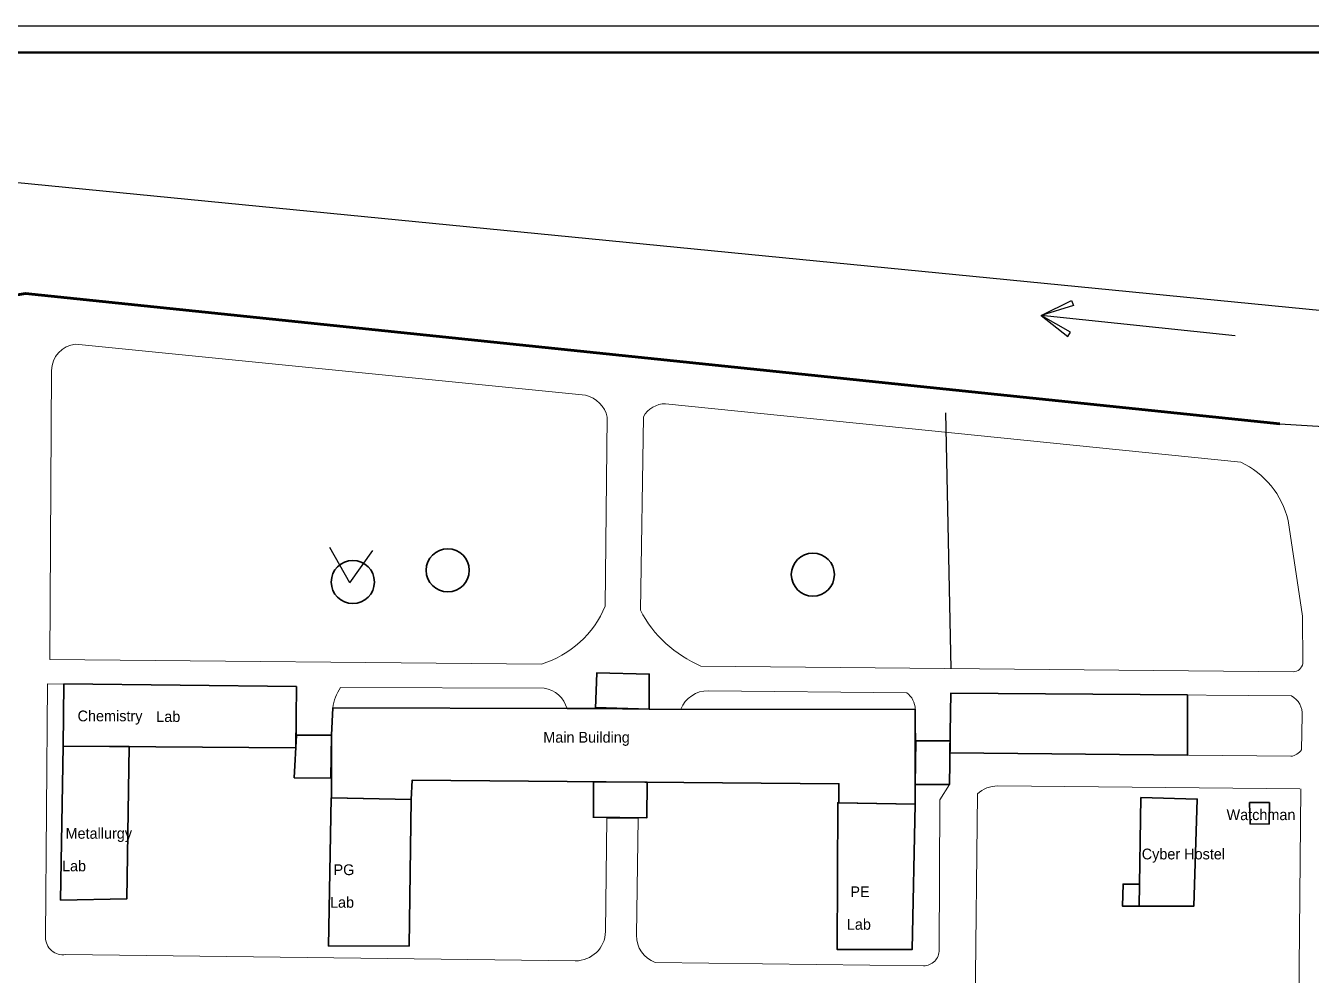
# Model space of a CAD drawing. Header units: millimetres. Extents: x -47 to 2833, y -462 to 688.
# Drawn here: x 242.2 to 480.8, y 511.7 to 687.9 of the extents above; entities that cross this region are included whole.
import ezdxf

# ---------------------------------------------------------------- set-up
doc = ezdxf.new("R2010")
doc.units = ezdxf.units.MM
doc.header["$LTSCALE"] = 0.1
doc.header["$MEASUREMENT"] = 0
doc.layers.add('BOUNDRY', color=140, linetype='Continuous', lineweight=18)
doc.layers.add('BUILT UP', color=1, linetype='Continuous', lineweight=35)
for name, color, linetype in [('H1', 254, 'Continuous'), ('TREE', 92, 'Continuous'), ('TXT', 7, 'Continuous')]:
    doc.layers.add(name, color=color, linetype=linetype)
doc.styles.get("Standard").update_dxf_attribs({"font": 'GOTHIC.TTF'})

msp = doc.modelspace()

# ---------------------------------------------------------------- linework, layer by layer
at = {"layer": 'BOUNDRY', "color": 140, "lineweight": 60}
msp.add_lwpolyline([(237.67875, 637.44008), (242.19464, 638.19386), (474.97377, 613.99256)], dxfattribs=at)
at = {"layer": 'BOUNDRY', "color": 140}
for points in [[(251.48082, 628.81222), (346.12021, 619.32581, -0.291462832), (350.15783, 615.24682), (349.78389, 580.17929, -0.222384175), (337.94585, 569.44382), (246.68587, 570.28688), (247.01069, 623.88652, -0.38263136), (251.48082, 628.81222, -0.721946232)], [(360.97417, 617.75609), (467.73906, 606.91517, -0.227875608), (476.49101, 596.10239), (479.15188, 578.30496), (479.23788, 569.5555, -0.351017948), (477.42847, 567.98863), (367.53945, 569.08037, -0.174544412), (356.29085, 579.41844), (356.85635, 615.32763, -0.274416012), (360.97417, 617.75609, -0.322265889)], [(246.23963, 565.79854), (245.88853, 518.75472, 0.46260957), (249.63516, 515.52343), (344.21681, 514.36955, 0.411674874), (349.82416, 519.79445), (350.06983, 540.86246), (355.89401, 540.86246), (355.55691, 519.10308, 0.322158788), (359.05865, 514.06961), (408.83317, 513.44854, 0.42808405), (411.73022, 516.41055), (411.8903, 544.24878), (413.64345, 547.07285), (413.75646, 555.19769), (407.43984, 555.19769), (407.30293, 561.02879, 0.227626954), (405.72398, 564.12869), (368.92231, 564.49125, 0.30938706), (363.78533, 561.04996), (357.94786, 561.04996), (357.94786, 567.58258), (348.20235, 567.80246), (347.98554, 561.20905), (342.67845, 561.17624, 0.29579383), (338.42915, 564.97037), (300.66339, 565.08344, 0.126898083), (299.23511, 561.31709), (298.97515, 556.26576), (292.4435, 556.26576), (292.4435, 565.26147), (246.23963, 565.79854)], [(413.90951, 564.05968), (477.11584, 563.54398, -0.292453441), (479.1244, 559.90364), (478.97471, 553.5465, -0.23474561), (477.01395, 552.33182), (413.71783, 552.96084), (413.90951, 564.05968)], [(478.70794, 546.28016), (422.6103, 546.81808, 0.194479038), (418.835, 545.33388), (417.96843, 466.90325), (472.47203, 465.84736, 0.361365037), (478.16876, 473.52503), (478.8664, 546.27864)]]:
    msp.add_lwpolyline(points, format="xyb", dxfattribs=at)
at = {"layer": 'BUILT UP', "color": 1}
for points in [[(292.20696, 553.90619), (249.16101, 554.22506), (249.29513, 565.76302), (292.4435, 565.26147), (292.35938, 553.90506)], [(347.98554, 561.20905), (348.20235, 567.80246), (357.94786, 567.58258), (357.94786, 561.04996), (347.99108, 561.37735)], [(457.81393, 563.70146), (457.82271, 552.52254), (413.72535, 552.96076), (413.90951, 564.05968), (457.81393, 563.70146)], [(299.23511, 561.31709), (342.67845, 561.17624), (347.98554, 561.20905), (357.94786, 561.04996), (407.30293, 561.02879), (407.28352, 543.44901), (393.12355, 543.70076), (393.12355, 547.22527), (313.93218, 547.87387), (313.76955, 544.32824), (298.95086, 544.58885), (298.97515, 556.26576), (299.23511, 561.31709)], [(292.02429, 548.30916), (292.4435, 556.26576), (298.97515, 556.26576), (298.81706, 548.26777), (292.02429, 548.30916)], [(249.16101, 554.22506), (248.68537, 525.65321), (261.00347, 525.90318), (261.42635, 554.1342), (249.16101, 554.22506)], [(407.43984, 555.19769), (413.75646, 555.19769), (413.64345, 547.07285), (407.28752, 547.07285), (407.43984, 555.19769)], [(347.45186, 541.02993), (357.49034, 540.89708), (357.54455, 547.51667), (347.58367, 547.59825), (347.58367, 541.02818)], [(313.76955, 544.32824), (313.39388, 517.12485), (298.42634, 517.10442), (298.90971, 544.58957), (313.76955, 544.32824)], [(449.16956, 544.69397), (459.62424, 544.37829), (458.97917, 524.50135), (448.85613, 524.50135), (449.16956, 544.69397)], [(393.12355, 543.70076), (407.28352, 543.44901), (406.70551, 516.44987), (392.83492, 516.44987), (392.91644, 543.70076), (407.28352, 543.44901)], [(469.34053, 543.78121), (473.01683, 543.74475), (472.9747, 539.7521), (469.43671, 539.78944), (469.34053, 543.78121)], [(448.85613, 524.50135), (445.78167, 524.50786), (445.88812, 528.60786), (448.92009, 528.62231), (448.85613, 524.50135), (445.78167, 524.50786)]]:
    msp.add_lwpolyline(points, dxfattribs=at)
for centre in [(320.54692, 586.83348), (388.30592, 586.03876), (302.9284, 584.66715)]:
    msp.add_circle(centre, 4, dxfattribs=at)
at = {"layer": 'H1'}
for p, q in [((413.98825, 568.61891), (413.00339, 616.08919)), ((474.97377, 613.99256), (495.20393, 612.75397))]:
    msp.add_line(p, q, dxfattribs=at)
at = {"layer": 'TREE', "color": 1}
for p, q in [((-46.90927, 687.89275), (1053.92113, 687.89275)), ((86.29472, 674.00994), (490.99463, 634.22887)), ((430.66521, 634.12289), (436.31678, 636.91158)), ((436.64429, 635.99131), (430.66521, 634.12289)), ((436.31678, 636.91158), (436.64429, 635.99131)), ((466.69126, 630.32278), (430.66521, 634.12289)), ((430.66521, 634.12289), (435.61056, 630.21641)), ((436.12287, 631.04809), (430.66521, 634.12289)), ((435.61056, 630.21641), (436.12287, 631.04809)), ((302.39276, 584.51348), (298.68563, 591.07191)), ((302.39276, 584.51348), (306.61029, 590.51201))]:
    msp.add_line(p, q, dxfattribs=at)
at = {"layer": 'TREE', "color": 1, "lineweight": 50}
msp.add_line((-41.89605, 682.89275), (1048.92113, 682.89275), dxfattribs=at)

# ---------------------------------------------------------------- texts
at = {"layer": 'TXT'}
for s, p in [('Chemistry', (251.84896, 558.81283)), ('Lab', (266.44689, 558.69053)), ('Main Building', (338.27119, 554.85719)), ('Watchman', (465.08014, 540.48319)), ('Metallurgy', (249.61011, 537.02655)), ('Cyber Hostel', (449.33694, 533.19351)), ('Lab', (248.95515, 530.9775)), ('PG', (299.34637, 530.27485)), ('PE', (395.26591, 526.19235)), ('Lab', (298.69141, 524.2258)), ('Lab', (394.61095, 520.1433))]:
    msp.add_text(s, height=2, dxfattribs=at).set_placement(p)

doc.saveas('drawing.dxf')
